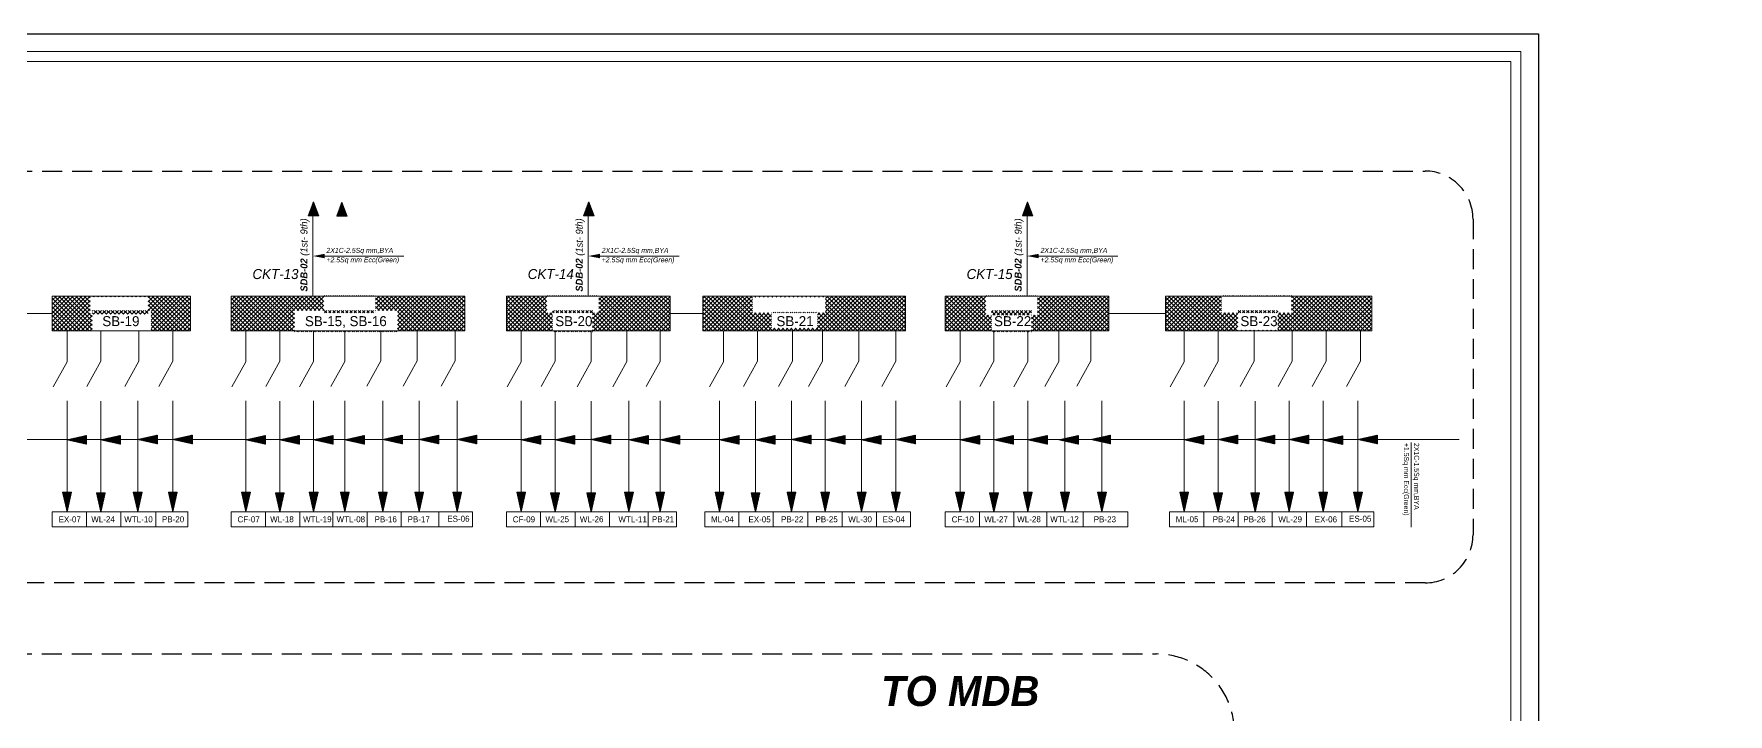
# Model space of a CAD drawing. Header units: inches. Extents: x 109699 to 44449955, y -10987 to 15824140.
# Drawn here: x 216367 to 217213, y -3968 to -3628 of the extents above; entities that cross this region are included whole.
import ezdxf

# ---------------------------------------------------------------- set-up
doc = ezdxf.new("R2010")
doc.units = ezdxf.units.IN
doc.header["$LTSCALE"] = 5
doc.header["$MEASUREMENT"] = 0
doc.linetypes.add('DASHED2', pattern=[0.375, 0.25, -0.125])
doc.layers.get('0').update_dxf_attribs({"color": 123})
for name, color, linetype, lineweight in [('@NORMAL', 7, 'Continuous', 5), ('CKT-TEXT', 6, 'Continuous', 9), ('E-CF-Ceiling-Fan', 30, 'Continuous', 13), ('E-CKT-CABLE', 116, 'Continuous', 18), ('E-CKT-TEXT', 135, 'Continuous', 18), ('E-ES-Energy Saver-Light', 140, 'Continuous', 13), ('E-EX-Exhaust-Fan', 190, 'Continuous', 13), ('E-PB-Socket-5A', 203, 'Continuous', 13), ('E-POINT-CABLE', 86, 'Continuous', 18), ('E-SB-Switch-Board', 106, 'Continuous', 18), ('E-SWITCH', 6, 'Continuous', 18), ('E-WL-Wall-Light', 232, 'Continuous', 15), ('E-WTL-Wall-Tube-Light', 6, 'Continuous', 15), ('WALL-1', 8, 'Continuous', 9)]:
    doc.layers.add(name, color=color, linetype=linetype, lineweight=lineweight)
doc.styles.get("Standard").update_dxf_attribs({"font": 'times.ttf'})
doc.styles.add('TAVE2', font='ROM_____.PFB')

# ---------------------------------------------------------------- blocks, each defined once
blk = doc.blocks.new('zxczxczxcz')
at = {"layer": '@NORMAL'}
for points in [[(177327.5, -15450.1), (175295.2, -15450.1), (175295.2, -14276.8), (177327.5, -14276.8)], [(177319.9, -15442.5), (175302.8, -15442.5), (175302.8, -14284.5), (177319.9, -14284.5)]]:
    blk.add_lwpolyline(points, close=True, dxfattribs=at)
at = {"layer": 'WALL-1', "lineweight": 30}
blk.add_line((177340.9, -14263.5), (177340.9, -15463.5), dxfattribs=at)
blk.add_lwpolyline([(177340.9, -15463.5), (175281.8, -15463.5), (175281.8, -14263.5), (177340.9, -14263.5)], close=True, dxfattribs=at)
blk = doc.blocks.new('E-CKT TEXT')
for p, q in [((648438.87, 22105.08), (648437.12, 22112.85)), ((648437.12, 22112.85), (648440.62, 22112.85)), ((648437.16, 22112.65), (648437.36, 22112.85)), ((648437.21, 22112.43), (648437.63, 22112.85)), ((648437.26, 22112.21), (648437.89, 22112.85)), ((648437.31, 22112), (648438.16, 22112.85)), ((648437.36, 22111.78), (648438.43, 22112.85)), ((648437.41, 22111.56), (648438.69, 22112.85)), ((648437.46, 22111.35), (648438.96, 22112.85)), ((648437.51, 22111.13), (648439.22, 22112.85)), ((648437.55, 22110.92), (648439.49, 22112.85)), ((648437.6, 22110.7), (648439.75, 22112.85)), ((648437.65, 22110.48), (648440.02, 22112.85)), ((648437.7, 22110.27), (648440.28, 22112.85)), ((648437.75, 22110.05), (648440.55, 22112.85)), ((648437.8, 22109.83), (648440.57, 22112.6)), ((648437.85, 22109.62), (648440.49, 22112.26)), ((648437.9, 22109.4), (648440.41, 22111.92)), ((648437.94, 22109.18), (648440.34, 22111.58)), ((648437.99, 22108.97), (648440.26, 22111.23)), ((648438.04, 22108.75), (648440.18, 22110.89)), ((648438.09, 22108.54), (648440.11, 22110.55)), ((648438.14, 22108.32), (648440.03, 22110.21)), ((648438.19, 22108.1), (648439.95, 22109.86)), ((648438.24, 22107.89), (648439.87, 22109.52)), ((648438.29, 22107.67), (648439.8, 22109.18)), ((648438.87, 22105.08), (648440.62, 22112.85)), ((648438.34, 22107.45), (648439.72, 22108.84)), ((648438.38, 22107.24), (648439.64, 22108.49)), ((648438.43, 22107.02), (648439.56, 22108.15)), ((648438.48, 22106.8), (648439.49, 22107.81)), ((648438.53, 22106.59), (648439.41, 22107.47)), ((648438.58, 22106.37), (648439.33, 22107.13)), ((648438.63, 22106.16), (648439.26, 22106.78)), ((648438.68, 22105.94), (648439.18, 22106.44)), ((648438.73, 22105.72), (648439.1, 22106.1)), ((648438.77, 22105.51), (648439.02, 22105.76)), ((648438.82, 22105.29), (648438.95, 22105.41))]:
    blk.add_line(p, q)
blk = doc.blocks.new('AR')
at = {"layer": 'E-CKT-CABLE'}
for p, q in [((-271, 449), (0, 548)), ((-271, 449), (0, 346)), ((-270, 449), (-269, 450)), ((-266, 448), (-261, 453)), ((-263, 446), (-253, 456)), ((-259, 445), (-244, 459)), ((-255, 443), (-236, 462)), ((-251, 442), (-228, 465)), ((-247, 440), (-219, 468)), ((-243, 439), (-211, 471)), ((-240, 437), (-203, 474)), ((-236, 436), (-194, 477)), ((-232, 434), (-186, 480)), ((-228, 433), (-178, 483)), ((-224, 432), (-169, 486)), ((-220, 430), (-161, 489)), ((-216, 429), (-153, 493)), ((-213, 427), (-144, 496)), ((-209, 426), (-136, 499)), ((-205, 424), (-128, 502)), ((-201, 423), (-119, 505)), ((-197, 421), (-111, 508)), ((-193, 420), (-102, 511)), ((-190, 418), (-94, 514)), ((-186, 417), (-86, 517)), ((-182, 415), (-77, 520)), ((-178, 414), (-69, 523)), ((-174, 413), (-61, 526)), ((-170, 411), (-52, 529)), ((-167, 410), (-44, 532)), ((-163, 408), (-36, 535)), ((-159, 407), (-27, 538)), ((-155, 405), (-19, 541)), ((-151, 404), (-11, 544)), ((-147, 402), (-2, 547)), ((-144, 401), (0, 544)), ((-140, 399), (0, 539)), ((-136, 398), (0, 534)), ((-132, 396), (0, 528)), ((-128, 395), (0, 523)), ((-124, 394), (0, 518)), ((-120, 392), (0, 513)), ((-117, 391), (0, 507)), ((-113, 389), (0, 502)), ((-109, 388), (0, 497)), ((-105, 386), (0, 491)), ((-101, 385), (0, 486)), ((-97, 383), (0, 481)), ((-94, 382), (0, 475)), ((-90, 380), (0, 470)), ((-86, 379), (0, 465)), ((-82, 377), (0, 459)), ((-78, 376), (0, 454)), ((-74, 374), (0, 449)), ((-71, 373), (0, 444)), ((-67, 372), (0, 438)), ((-63, 370), (0, 433)), ((-59, 369), (0, 428)), ((-55, 367), (0, 422)), ((-51, 366), (0, 417)), ((-48, 364), (0, 412)), ((-44, 363), (0, 406)), ((-40, 361), (0, 401)), ((-36, 360), (0, 396)), ((-32, 358), (0, 391)), ((-28, 357), (0, 385)), ((-24, 355), (0, 380)), ((-21, 354), (0, 375)), ((-17, 353), (0, 369)), ((-13, 351), (0, 364)), ((-9, 350), (0, 359)), ((-5, 348), (0, 353)), ((-1, 347), (0, 348)), ((0, 548), (0, 346))]:
    blk.add_line(p, q, dxfattribs=at)

msp = doc.modelspace()

# ---------------------------------------------------------------- hatches: boundary and pattern name
at = {"layer": 'E-SB-Switch-Board'}
h = msp.add_hatch(dxfattribs=at)
h.set_pattern_fill('ANSI37', color=256, scale=12.003473, angle=180.05046, style=0)
h.set_pattern_definition([(225.050464, (14307.2676, -16746.7007), (1.061901214, -1.060032292), []), (315.050464, (14307.2676, -16746.7007), (1.060032292, 1.061901214), [])])
h.paths.add_polyline_path([(216444.71, -3759.19), (216375.67, -3759.19), (216375.67, -3776.48), (216444.71, -3776.48)])
h.paths.add_polyline_path([(216394.67, -3768.2), (216423.67, -3768.2), (216423.67, -3759.51), (216394.67, -3759.51)], flags=16)
h.paths.add_polyline_path([(216395.67, -3776.48), (216425.17, -3776.48), (216425.17, -3766.3), (216395.67, -3766.3)], flags=17)
h = msp.add_hatch(dxfattribs=at)
h.set_pattern_fill('ANSI37', color=256, scale=12.003473, angle=180.05046, style=0)
h.set_pattern_definition([(225.050464, (14322.3888, -16746.7007), (1.061901214, -1.060032292), []), (315.050464, (14322.3888, -16746.7007), (1.060032292, 1.061901214), [])])
h.paths.add_polyline_path([(216581.84, -3759.19), (216465.07, -3759.19), (216465.07, -3776.48), (216581.84, -3776.48)])
h.paths.add_polyline_path([(216511.36, -3767.53), (216537.23, -3767.53), (216537.23, -3758.84), (216511.36, -3758.84)])
h.paths.add_polyline_path([(216496.67, -3777.09), (216548.17, -3777.09), (216548.17, -3766.3), (216496.67, -3766.3)])
h = msp.add_hatch(dxfattribs=at)
h.set_pattern_fill('ANSI37', color=256, scale=12.003473, angle=180.05046, style=0)
h.set_pattern_definition([(225.050464, (14433.9616, -16746.7007), (1.061901214, -1.060032292), []), (315.050464, (14433.9616, -16746.7007), (1.060032292, 1.061901214), [])])
h.paths.add_polyline_path([(216684.41, -3759.19), (216602.65, -3759.19), (216602.65, -3776.48), (216684.41, -3776.48)])
h.paths.add_polyline_path([(216622.93, -3767.53), (216648.8, -3767.53), (216648.8, -3758.84), (216622.93, -3758.84)])
h.paths.add_polyline_path([(216625.69, -3777.09), (216645.69, -3777.09), (216645.69, -3766.3), (216625.69, -3766.3)])
h = msp.add_hatch(dxfattribs=at)
h.set_pattern_fill('ANSI37', color=256, scale=12.003473, angle=180.05046, style=0)
h.set_pattern_definition([(225.050464, (14466.0631, -16746.7007), (1.061901214, -1.060032292), []), (315.050464, (14466.0631, -16746.7007), (1.060032292, 1.061901214), [])])
h.paths.add_polyline_path([(216802.17, -3759.19), (216700.76, -3759.19), (216700.76, -3776.48), (216802.17, -3776.48)])
h.paths.add_polyline_path([(216725.67, -3767.58), (216762.17, -3767.58), (216762.17, -3759.63), (216725.67, -3759.63)], flags=16)
h.paths.add_polyline_path([(216735.17, -3775.13), (216758.17, -3775.13), (216758.17, -3767.13), (216735.17, -3767.13)], flags=16)
h = msp.add_hatch(dxfattribs=at)
h.set_pattern_fill('ANSI37', color=256, scale=12.003473, angle=180.05046, style=0)
h.set_pattern_definition([(225.050464, (14653.2718, -16746.7007), (1.061901214, -1.060032292), []), (315.050464, (14653.2718, -16746.7007), (1.060032292, 1.061901214), [])])
h.paths.add_polyline_path([(216903.72, -3759.19), (216821.96, -3759.19), (216821.96, -3776.48), (216903.72, -3776.48)])
h.paths.add_polyline_path([(216842.24, -3768.63), (216868.11, -3768.63), (216868.11, -3758.84), (216842.24, -3758.84)])
h.paths.add_polyline_path([(216845, -3777.09), (216865, -3777.09), (216865, -3766.3), (216845, -3766.3)])
h = msp.add_hatch(dxfattribs=at)
h.set_pattern_fill('ANSI37', color=256, scale=12.003473, angle=180.05046, style=0)
h.set_pattern_definition([(225.050464, (14713.2895, -16746.7007), (1.061901214, -1.060032292), []), (315.050464, (14713.2895, -16746.7007), (1.060032292, 1.061901214), [])])
h.paths.add_polyline_path([(217035.07, -3759.19), (216931.98, -3759.19), (216931.98, -3776.48), (217035.07, -3776.48)])
h.paths.add_polyline_path([(216960.07, -3767.58), (216995.07, -3767.58), (216995.07, -3758.89), (216960.07, -3758.89)])
h.paths.add_polyline_path([(216968.12, -3776.13), (216988.11, -3776.13), (216988.11, -3766.3), (216968.12, -3766.3)], flags=16)

# ---------------------------------------------------------------- linework, layer by layer
at = {"linetype": 'DASHED2', "lineweight": 25, "ltscale": 8}
for points in [[(215980.59, -3696.59), (217061.71, -3696.59, -0.414214), (217085.71, -3720.59), (217085.71, -3878.61, -0.414214), (217061.71, -3902.61), (215980.59, -3902.61, -0.414214), (215956.59, -3878.61), (215956.59, -3720.59, -0.414214)], [(215995.47, -3938.19), (216927.53, -3938.19, -0.414214), (216966.41, -3977.07), (216966.41, -4304.46, -0.414214), (216927.53, -4343.34), (215995.47, -4343.34, -0.414214), (215956.59, -4304.46), (215956.59, -3977.07, -0.414214)]]:
    msp.add_lwpolyline(points, format="xyb", close=True, dxfattribs=at)
at = {"layer": 'E-CKT-CABLE'}
for p, q in [((216505.95, -3759.19), (216505.95, -3719.01)), ((216643.53, -3759.19), (216643.53, -3719.01)), ((216862.84, -3759.19), (216862.84, -3719.01)), ((216509.84, -3739.1), (216551.34, -3739.1)), ((216647.41, -3739.1), (216688.92, -3739.1)), ((216866.73, -3739.1), (216908.23, -3739.1)), ((216357.67, -3767.83), (216375.67, -3767.83)), ((216684.41, -3767.83), (216700.76, -3767.83)), ((216903.72, -3767.83), (216931.98, -3767.83))]:
    msp.add_line(p, q, dxfattribs=at)
for points in [[(216511.79, -3740.21), (216511.79, -3737.99), (216505.95, -3739.1)], [(216649.36, -3740.21), (216649.36, -3737.99), (216643.53, -3739.1)], [(216868.67, -3740.21), (216868.67, -3737.99), (216862.84, -3739.1)]]:
    msp.add_solid(points, dxfattribs=at)
at = {"layer": 'E-CKT-TEXT'}
for p, q in [((216008.54, -3830.85), (216484.67, -3830.85)), ((216421.57, -3830.85), (217078.71, -3830.85)), ((216666.38, -3830.85), (216666.38, -3831.1)), ((216865.69, -3830.85), (216865.69, -3831.1)), ((216949.3, -3830.85), (216949.3, -3831.1)), ((217054.8, -3832.35), (217054.8, -3874.67))]:
    msp.add_line(p, q, dxfattribs=at)
at = {"layer": 'E-POINT-CABLE'}
for p, q in [((216383.06, -3776.91), (216383.06, -3791.98)), ((216399.98, -3776.69), (216399.98, -3791.76)), ((216418.91, -3776.29), (216418.91, -3791.36)), ((216418.91, -3776.69), (216418.91, -3791.76)), ((216435.91, -3776.29), (216435.91, -3791.36)), ((216435.91, -3776.69), (216435.91, -3791.76)), ((216472.47, -3776.91), (216472.47, -3791.98)), ((216489.39, -3776.69), (216489.39, -3791.76)), ((216506.31, -3776.48), (216506.31, -3791.54)), ((216506.31, -3776.88), (216506.31, -3791.94)), ((216521.89, -3776.73), (216521.89, -3791.8)), ((216539.88, -3776.48), (216539.88, -3791.54)), ((216558.07, -3776.47), (216558.07, -3791.54)), ((216577.07, -3776.47), (216577.07, -3791.54)), ((216610.04, -3776.91), (216610.04, -3791.98)), ((216626.96, -3776.69), (216626.96, -3791.76)), ((216645.05, -3776.48), (216645.05, -3791.54)), ((216645.05, -3776.88), (216645.05, -3791.94)), ((216662.89, -3776.48), (216662.89, -3791.54)), ((216662.89, -3776.88), (216662.89, -3791.94)), ((216679.46, -3776.73), (216679.46, -3791.8)), ((216711.17, -3776.48), (216711.17, -3791.98)), ((216728.09, -3776.69), (216728.09, -3791.76)), ((216745.59, -3776.69), (216745.59, -3791.76)), ((216760.59, -3776.69), (216760.59, -3791.76)), ((216778.78, -3776.69), (216778.78, -3791.76)), ((216797.28, -3776.69), (216797.28, -3791.76)), ((216829.35, -3776.91), (216829.35, -3791.98)), ((216846.27, -3776.69), (216846.27, -3791.76)), ((216863.2, -3776.48), (216863.2, -3791.54)), ((216863.2, -3776.88), (216863.2, -3791.94)), ((216878.77, -3776.73), (216878.77, -3791.8)), ((216894.77, -3776.48), (216894.77, -3791.54)), ((216941.38, -3776.48), (216941.38, -3791.98)), ((216958.3, -3776.69), (216958.3, -3791.76)), ((216976.3, -3776.69), (216976.3, -3791.76)), ((216995.3, -3776.69), (216995.3, -3791.76)), ((217012.35, -3776.69), (217012.35, -3791.76)), ((217029.42, -3776.69), (217029.42, -3791.76)), ((216383.07, -3811.48), (216383.07, -3867.09)), ((216399.98, -3811.7), (216399.98, -3867.31)), ((216418.41, -3811.48), (216418.41, -3867.09)), ((216435.91, -3811.48), (216435.91, -3867.09)), ((216472.48, -3811.48), (216472.48, -3867.09)), ((216489.39, -3811.7), (216489.39, -3867.31)), ((216506.31, -3811.48), (216506.31, -3867.09)), ((216521.89, -3811.49), (216521.89, -3867.09)), ((216540.89, -3811.49), (216540.89, -3867.09)), ((216559.07, -3811.48), (216559.07, -3867.09)), ((216578.07, -3811.48), (216578.07, -3867.09)), ((216610.05, -3811.48), (216610.05, -3867.09)), ((216626.96, -3811.7), (216626.96, -3867.31)), ((216644.96, -3811.7), (216644.96, -3867.31)), ((216663.89, -3811.48), (216663.89, -3867.09)), ((216679.46, -3811.49), (216679.46, -3867.09)), ((216709.18, -3811.48), (216709.18, -3867.09)), ((216727.09, -3811.7), (216727.09, -3867.31)), ((216745.09, -3811.48), (216745.09, -3867.09)), ((216761.96, -3811.48), (216761.96, -3867.09)), ((216780.16, -3811.48), (216780.16, -3867.09)), ((216797.28, -3811.48), (216797.28, -3867.09)), ((216829.36, -3811.48), (216829.36, -3867.09)), ((216846.27, -3811.7), (216846.27, -3867.31)), ((216863.2, -3811.48), (216863.2, -3867.09)), ((216881.77, -3811.49), (216881.77, -3867.09)), ((216900.27, -3811.49), (216900.27, -3867.09)), ((216941.39, -3811.48), (216941.39, -3867.09)), ((216958.3, -3811.7), (216958.3, -3867.31)), ((216976.8, -3811.7), (216976.8, -3867.31)), ((216993.8, -3811.48), (216993.8, -3867.09)), ((217010.85, -3811.48), (217010.85, -3867.09)), ((217028.19, -3811.48), (217028.19, -3867.09)), ((216392.78, -3867.09), (216392.78, -3874.51)), ((216409.98, -3867.09), (216409.98, -3874.51)), ((216427.48, -3867.09), (216427.48, -3874.51)), ((216443.48, -3866.91), (216443.48, -3874.51)), ((216482.19, -3867.09), (216482.19, -3874.51)), ((216499.39, -3867.09), (216499.39, -3874.51)), ((216515.89, -3867.09), (216515.89, -3874.51)), ((216515.89, -3867.09), (216515.89, -3874.51)), ((216533.01, -3867.1), (216533.01, -3874.53)), ((216550.13, -3867.1), (216550.13, -3874.53)), ((216568.82, -3867.1), (216568.82, -3874.53)), ((216619.76, -3867.09), (216619.76, -3874.51)), ((216636.96, -3867.09), (216636.96, -3874.51)), ((216654.16, -3867.09), (216654.16, -3874.52)), ((216673.46, -3867.09), (216673.46, -3874.51)), ((216673.46, -3867.09), (216673.46, -3874.51)), ((216687.58, -3867.1), (216687.58, -3874.53)), ((216718.88, -3867.09), (216718.88, -3874.51)), ((216736, -3867.09), (216736, -3874.53)), ((216753.2, -3867.09), (216753.2, -3874.51)), ((216770.39, -3867.09), (216770.39, -3874.51)), ((216787.52, -3867.09), (216787.52, -3874.51)), ((216839.07, -3867.09), (216839.07, -3874.51)), ((216856.27, -3867.09), (216856.27, -3874.51)), ((216872.77, -3867.09), (216872.77, -3874.51)), ((216872.77, -3867.09), (216872.77, -3874.51)), ((216890.89, -3867.1), (216890.89, -3874.53)), ((216951.1, -3867.09), (216951.1, -3874.51)), ((216968.29, -3867.09), (216968.29, -3874.51)), ((216985.41, -3867.09), (216985.41, -3874.51)), ((217002.53, -3867.09), (217002.53, -3874.51)), ((217020.07, -3867.09), (217020.07, -3874.52))]:
    msp.add_line(p, q, dxfattribs=at)
for points in [[(216375.67, -3867.09), (216443.48, -3867.09), (216443.48, -3874.51), (216375.67, -3874.54)], [(216465.07, -3867.09), (216585.67, -3867.1), (216585.67, -3874.53), (216465.07, -3874.54)], [(216602.65, -3867.09), (216687.58, -3867.1), (216687.58, -3874.53), (216602.65, -3874.54)], [(216701.77, -3867.09), (216804.67, -3867.09), (216804.67, -3874.51), (216701.77, -3874.54)], [(216821.96, -3867.09), (216913.2, -3867.1), (216913.2, -3874.53), (216821.96, -3874.54)], [(216933.98, -3867.09), (217036.17, -3867.09), (217036.17, -3874.51), (216933.98, -3874.54)]]:
    msp.add_lwpolyline(points, close=True, dxfattribs=at)
at = {"layer": 'E-SB-Switch-Board'}
for points in [[(216375.67, -3776.48), (216444.71, -3776.48), (216444.71, -3759.19), (216375.67, -3759.19)], [(216465.07, -3776.48), (216581.84, -3776.48), (216581.84, -3759.19), (216465.07, -3759.19)], [(216602.65, -3776.48), (216684.41, -3776.48), (216684.41, -3759.19), (216602.65, -3759.19)], [(216700.76, -3776.48), (216802.17, -3776.48), (216802.17, -3759.19), (216700.76, -3759.19)], [(216821.96, -3776.48), (216903.72, -3776.48), (216903.72, -3759.19), (216821.96, -3759.19)], [(216931.98, -3776.48), (217035.07, -3776.48), (217035.07, -3759.19), (216931.98, -3759.19)]]:
    msp.add_lwpolyline(points, close=True, dxfattribs=at)
at = {"layer": 'E-SWITCH'}
for p, q in [((216383.06, -3791.98), (216376.08, -3804.59)), ((216399.98, -3791.76), (216393, -3804.38)), ((216418.91, -3791.76), (216411.93, -3804.37)), ((216435.91, -3791.76), (216428.93, -3804.37)), ((216472.47, -3791.98), (216465.49, -3804.59)), ((216489.39, -3791.76), (216482.41, -3804.38)), ((216506.31, -3791.94), (216499.33, -3804.56)), ((216521.89, -3791.8), (216514.91, -3804.41)), ((216539.88, -3791.54), (216532.9, -3804.16)), ((216558.07, -3791.54), (216551.09, -3804.16)), ((216577.07, -3791.54), (216570.09, -3804.16)), ((216610.04, -3791.98), (216603.06, -3804.59)), ((216626.96, -3791.76), (216619.98, -3804.38)), ((216645.05, -3791.94), (216638.07, -3804.56)), ((216662.89, -3791.94), (216655.91, -3804.56)), ((216679.46, -3791.8), (216672.48, -3804.41)), ((216711.17, -3791.98), (216704.19, -3804.59)), ((216728.09, -3791.76), (216721.11, -3804.38)), ((216745.59, -3791.76), (216738.61, -3804.38)), ((216760.59, -3791.76), (216753.61, -3804.38)), ((216778.78, -3791.76), (216771.8, -3804.38)), ((216797.28, -3791.76), (216790.3, -3804.38)), ((216829.35, -3791.98), (216822.37, -3804.59)), ((216846.27, -3791.76), (216839.29, -3804.38)), ((216863.2, -3791.94), (216856.22, -3804.56)), ((216878.77, -3791.8), (216871.79, -3804.41)), ((216894.77, -3791.54), (216887.79, -3804.16)), ((216941.38, -3791.98), (216934.4, -3804.59)), ((216958.3, -3791.76), (216951.32, -3804.38)), ((216976.3, -3791.76), (216969.32, -3804.38)), ((216995.3, -3791.76), (216988.32, -3804.38)), ((217012.35, -3791.76), (217005.37, -3804.38)), ((217029.42, -3791.76), (217022.44, -3804.38))]:
    msp.add_line(p, q, dxfattribs=at)

# ---------------------------------------------------------------- block references
at = {"layer": 'E-CF-Ceiling-Fan', "color": 1, "xscale": 1.261437301517695, "yscale": 1.261437301517695, "zscale": 1.261437301517695}
for p in [(-601492.5, -31751.26), (-601354.93, -31751.26), (-601135.62, -31751.26)]:
    msp.add_blockref('E-CKT TEXT', p, dxfattribs=at)
at = {"layer": 'E-CKT-CABLE', "xscale": -0.02594956736979771, "yscale": 0.02594956736979771, "zscale": 0.02594956734627435, "rotation": 90}
for p in [(216517.88, -3719.01), (216532.1, -3719.18), (216655.45, -3719.01), (216874.76, -3719.01)]:
    msp.add_blockref('AR', p, dxfattribs=at)
at = {"layer": 'E-CKT-TEXT', "xscale": 1.261437301520496, "yscale": 1.261437301520496, "zscale": 1.261437301520496, "rotation": 270}
for p in [(188498.9, 814133.95), (188515.81, 814133.95), (188534.24, 814134.13), (188551.74, 814134.13), (188588.31, 814133.95), (188605.22, 814133.95), (188622.14, 814133.95), (188637.72, 814133.95), (188656.72, 814134.13), (188674.91, 814134.13), (188693.91, 814134.13), (188725.88, 814133.95), (188742.8, 814133.95), (188760.8, 814134.13), (188779.72, 814133.95), (188795.29, 814133.95), (188825.01, 814133.95), (188842.92, 814133.95), (188860.92, 814134.13), (188877.92, 814133.95), (188895.92, 814133.95), (188913.11, 814134.13), (188945.19, 814133.95), (188962.11, 814133.95), (188979.03, 814133.95), (188994.6, 814133.95), (189010.6, 814134.13), (189057.22, 814133.95), (189074.13, 814134.1), (189092.63, 814134.1), (189109.63, 814134.1), (189126.68, 814133.8), (189144.02, 814134.13)]:
    msp.add_blockref('E-CKT TEXT', p, dxfattribs=at)
at = {"layer": 'E-ES-Energy Saver-Light', "color": 1, "xscale": 1.261437301517695, "yscale": 1.261437301517695, "zscale": 1.261437301517695}
for p in [(-601386.9, -31751.26), (-601167.7, -31751.26), (-600936.79, -31751.26)]:
    msp.add_blockref('E-CKT TEXT', p, dxfattribs=at)
at = {"layer": 'E-EX-Exhaust-Fan', "color": 1, "xscale": 1.261437301517695, "yscale": 1.261437301517695, "zscale": 1.261437301517695}
for p in [(-601581.91, -31751.26), (-601237.89, -31751.48), (-600954.13, -31751.26)]:
    msp.add_blockref('E-CKT TEXT', p, dxfattribs=at)
at = {"layer": 'E-PB-Socket-5A', "color": 1, "xscale": 1.261437301517695, "yscale": 1.261437301517695, "zscale": 1.261437301517695}
for p in [(-601529.07, -31751.26), (-601424.09, -31751.26), (-601405.9, -31751.26), (-601285.52, -31751.26), (-601219.89, -31751.26), (-601064.71, -31751.26), (-601006.68, -31751.48), (-600988.18, -31751.48)]:
    msp.add_blockref('E-CKT TEXT', p, dxfattribs=at)
at = {"layer": 'E-WL-Wall-Light', "color": 1, "xscale": 1.261437301517695, "yscale": 1.261437301517695, "zscale": 1.261437301517695}
for p in [(-601565, -31751.48), (-601475.59, -31751.48), (-601458.67, -31751.26), (-601338.01, -31751.48), (-601320.01, -31751.48), (-601203.02, -31751.26), (-601184.82, -31751.26), (-601118.7, -31751.48), (-601101.78, -31751.26), (-600971.18, -31751.26)]:
    msp.add_blockref('E-CKT TEXT', p, dxfattribs=at)
at = {"layer": 'E-WTL-Wall-Tube-Light', "color": 1, "xscale": 1.261437301517695, "yscale": 1.261437301517695, "zscale": 1.261437301517695}
for p in [(-601546.57, -31751.26), (-601443.09, -31751.26), (-601301.09, -31751.26), (-601255.8, -31751.26), (-601083.21, -31751.26), (-601023.59, -31751.26)]:
    msp.add_blockref('E-CKT TEXT', p, dxfattribs=at)
at = {"layer": 'WALL-1', "linetype": 'Continuous', "xscale": 0.6583637491200001, "yscale": 0.6583637491200001, "zscale": 0.6583637491200001}
msp.add_blockref('zxczxczxcz', (100363.62, 5762.61), dxfattribs=at)

# ---------------------------------------------------------------- texts
at = {"layer": 'CKT-TEXT', "insert": (216789.89, -3949.2), "char_height": 15, "width": 86.7197, "attachment_point": 1, "style": 'TAVE2'}
msp.add_mtext('{\\fCentury Gothic|b1|i1|c0|p34;TO MDB}', dxfattribs=at)
at = {"layer": 'E-CF-Ceiling-Fan', "color": 1, "char_height": 3, "width": 10.9021, "attachment_point": 1}
for s, insert in [('{\\fCentury Gothic|b0|i0|c0|p34;\\C256;CF-07}', (216468.25, -3869.34)), ('{\\fCentury Gothic|b0|i0|c0|p34;\\C256;CF-09}', (216605.83, -3869.34)), ('{\\fCentury Gothic|b0|i0|c0|p34;\\C256;CF-10}', (216825.14, -3869.34))]:
    msp.add_mtext(s, dxfattribs=dict(at, insert=insert))
at = {"layer": 'E-CKT-TEXT', "color": 1, "attachment_point": 1}
for s, insert, char_height, width, rotation in [('{\\fCentury Gothic|b1|i1|c0|p34;\\C256;SDB-02\\fCentury Gothic|b0|i1|c0|p34; (1st- 9th)}', (216499.73, -3756.91), 3.5, 48.6814, 90), ('{\\fCentury Gothic|b1|i1|c0|p34;\\C256;SDB-02\\fCentury Gothic|b0|i1|c0|p34; (1st- 9th)}', (216637.31, -3756.91), 3.5, 48.6814, 90), ('{\\fCentury Gothic|b1|i1|c0|p34;\\C256;SDB-02\\fCentury Gothic|b0|i1|c0|p34; (1st- 9th)}', (216856.62, -3756.91), 3.5, 48.6814, 90), ('{\\fCentury Gothic|b0|i0|c0|p34;\\C256;+1.5Sq mm Ecc(Green) }', (217053.67, -3832.6), 2.5, 41.3635, 270), ('{\\fCentury Gothic|b0|i0|c0|p34;\\C256;2X1C-1.5Sq mm,BYA}', (217058.78, -3832.6), 2.5, 41.3635, 270)]:
    msp.add_mtext(s, dxfattribs=dict(at, insert=insert, char_height=char_height, width=width, rotation=rotation))
for s, insert, char_height, width in [('{\\fCentury Gothic|b0|i1|c0|p34;\\C256;2X1C-2.5Sq mm,BYA}', (216512.71, -3735.02), 2.5, 41.3635), ('{\\fCentury Gothic|b0|i1|c0|p34;\\C256;+2.5Sq mm Ecc(Green) }', (216512.71, -3739.74), 2.5, 41.3635), ('{\\fCentury Gothic|b0|i1|c0|p34;\\C256;2X1C-2.5Sq mm,BYA}', (216650.28, -3735.02), 2.5, 41.3635), ('{\\fCentury Gothic|b0|i1|c0|p34;\\C256;+2.5Sq mm Ecc(Green) }', (216650.28, -3739.74), 2.5, 41.3635), ('{\\fCentury Gothic|b0|i1|c0|p34;\\C256;2X1C-2.5Sq mm,BYA}', (216869.59, -3735.02), 2.5, 41.3635), ('{\\fCentury Gothic|b0|i1|c0|p34;\\C256;+2.5Sq mm Ecc(Green) }', (216869.59, -3739.74), 2.5, 41.3635), ('{\\fCentury Gothic|b0|i1|c0|p34;\\C256;CKT-13}', (216475.73, -3745.61), 5, 24.1526), ('{\\fCentury Gothic|b0|i1|c0|p34;\\C256;CKT-14}', (216613.3, -3745.61), 5, 24.1526), ('{\\fCentury Gothic|b0|i1|c0|p34;\\C256;CKT-15}', (216832.61, -3745.61), 5, 24.1526)]:
    msp.add_mtext(s, dxfattribs=dict(at, insert=insert, char_height=char_height, width=width))
at = {"layer": 'E-ES-Energy Saver-Light', "color": 1, "char_height": 3, "width": 10.9021, "attachment_point": 1}
for s, insert in [('{\\fCentury Gothic|b0|i0|c0|p34;\\C256;ES-06}', (216573.09, -3869.03)), ('{\\fCentury Gothic|b0|i0|c0|p34;\\C256;ES-04}', (216790.62, -3869.28)), ('{\\fCentury Gothic|b0|i0|c0|p34;\\C256;ES-05}', (217023.76, -3868.98))]:
    msp.add_mtext(s, dxfattribs=dict(at, insert=insert))
at = {"layer": 'E-EX-Exhaust-Fan', "color": 1, "char_height": 3, "width": 10.9021, "attachment_point": 1}
for s, insert in [('{\\fCentury Gothic|b0|i0|c0|p34;\\C256;EX-07}', (216378.85, -3869.34)), ('{\\fCentury Gothic|b0|i0|c0|p34;\\C256;EX-05}', (216723.6, -3869.34)), ('{\\fCentury Gothic|b0|i0|c0|p34;\\C256;EX-06}', (217006.6, -3869.34))]:
    msp.add_mtext(s, dxfattribs=dict(at, insert=insert))
at = {"layer": 'E-PB-Socket-5A', "color": 1, "char_height": 3, "width": 10.9021, "attachment_point": 1}
for s, insert in [('{\\fCentury Gothic|b0|i0|c0|p34;\\C256;PB-20}', (216430.49, -3869.28)), ('{\\fCentury Gothic|b0|i0|c0|p34;\\C256;PB-16}', (216536.76, -3869.28)), ('{\\fCentury Gothic|b0|i0|c0|p34;\\C256;PB-17}', (216553.26, -3869.28)), ('{\\fCentury Gothic|b0|i0|c0|p34;\\C256;PB-21}', (216675.34, -3869.28)), ('{\\fCentury Gothic|b0|i0|c0|p34;\\C256;PB-22}', (216739.9, -3869.28)), ('{\\fCentury Gothic|b0|i0|c0|p34;\\C256;PB-25}', (216757.09, -3869.28)), ('{\\fCentury Gothic|b0|i0|c0|p34;\\C256;PB-23}', (216896.15, -3869.28)), ('{\\fCentury Gothic|b0|i0|c0|p34;\\C256;PB-24}', (216955.61, -3869.28)), ('{\\fCentury Gothic|b0|i0|c0|p34;\\C256;PB-26}', (216970.92, -3869.28))]:
    msp.add_mtext(s, dxfattribs=dict(at, insert=insert))
at = {"layer": 'E-SB-Switch-Board', "color": 1, "char_height": 5, "attachment_point": 1}
for s, insert, width in [('{\\fCentury Gothic|b0|i0|c0|p34;\\C256;     SB-19}', (216391.41, -3769.18), 49.9848), ('{\\fCentury Gothic|b0|i0|c0|p34;\\C256;SB-15, SB-16}', (216501.96, -3769.18), 48.1499), ('{\\fCentury Gothic|b0|i0|c0|p34;\\C256;SB-20}', (216627.04, -3769.18), 24.1526), ('{\\fCentury Gothic|b0|i0|c0|p34;\\C256; SB-21}', (216735.74, -3769.18), 41.1005), ('{\\fCentury Gothic|b0|i0|c0|p34;\\C256;SB-22}', (216846.35, -3769.18), 24.1526), ('{\\fCentury Gothic|b0|i0|c0|p34;\\C256;SB-23}', (216969.46, -3769.18), 24.1526)]:
    msp.add_mtext(s, dxfattribs=dict(at, insert=insert, width=width))
at = {"layer": 'E-WL-Wall-Light', "color": 1, "char_height": 3, "attachment_point": 1}
for s, insert, width in [('{\\fCentury Gothic|b0|i0|c0|p34;\\C256;WL-24}', (216395.16, -3869.25), 14.2676), ('{\\fCentury Gothic|b0|i0|c0|p34;\\C256;WL-18}', (216484.57, -3869.25), 10.9021), ('{\\fCentury Gothic|b0|i0|c0|p34;\\C256;WTL-19}', (216501.03, -3869.25), 14.7879), ('{\\fCentury Gothic|b0|i0|c0|p34;\\C256;WL-25}', (216622.14, -3869.25), 10.9021), ('{\\fCentury Gothic|b0|i0|c0|p34;\\C256;WL-26}', (216639.34, -3869.25), 10.9021), ('{\\fCentury Gothic|b0|i0|c0|p34;\\C256;WL-30}', (216773.49, -3869.28), 10.9021), ('{\\fCentury Gothic|b0|i0|c0|p34;\\C256;WL-27}', (216841.45, -3869.25), 10.9021), ('{\\fCentury Gothic|b0|i0|c0|p34;\\C256;WL-28}', (216857.91, -3869.25), 10.9021), ('{\\fCentury Gothic|b0|i0|c0|p34;\\C256;WL-29}', (216988.42, -3869.28), 10.9021)]:
    msp.add_mtext(s, dxfattribs=dict(at, insert=insert, width=width))
at = {"layer": 'E-WTL-Wall-Tube-Light', "color": 1, "char_height": 3, "attachment_point": 1}
for s, insert, width in [('{\\fCentury Gothic|b0|i0|c0|p34;\\C256;WTL-10}', (216411.65, -3869.28), 14.7879), ('{\\fCentury Gothic|b0|i0|c0|p34;\\C256;WTL-08}', (216517.76, -3869.28), 10.9021), ('{\\fCentury Gothic|b0|i0|c0|p34;\\C256;WTL-11}', (216658.6, -3869.25), 14.7879), ('{\\fCentury Gothic|b0|i0|c0|p34;\\C256;ML-04}', (216704.9, -3869.25), 24.0847), ('{\\fCentury Gothic|b0|i0|c0|p34;\\C256;WTL-12}', (216874.41, -3869.25), 14.7879), ('{\\fCentury Gothic|b0|i0|c0|p34;\\C256;ML-05}', (216937.12, -3869.25), 24.0847)]:
    msp.add_mtext(s, dxfattribs=dict(at, insert=insert, width=width))

doc.saveas('drawing.dxf')
